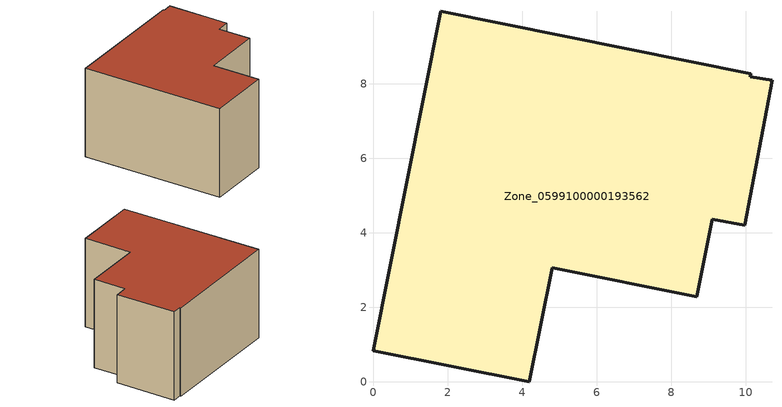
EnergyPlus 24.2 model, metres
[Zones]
Zone_0599100000193562
 floor ground (C_G): 0,0.83 1.81,9.95 10.14,8.28 10.12,8.19 10.71,8.09 9.97,4.21 9.1,4.37 8.68,2.28 4.8,3.06 4.19,0 z0
 wall outside (C_F): 1.81,9.95 0,0.83 4.19,0 4.8,3.06 8.68,2.28 9.1,4.37 9.97,4.21 10.71,8.09 10.12,8.19 10.14,8.28 1.81,9.95 z0:5.87
 roof outside (C_R): 9.97,4.21 10.71,8.09 10.12,8.19 10.14,8.28 1.81,9.95 0,0.83 4.19,0 4.8,3.06 8.68,2.28 9.1,4.37 z5.87
[BUILDING]
Pand.0599100000193562: North Axis=0; Terrain=City; Loads Convergence Tolerance Value=0.04; Temperature Convergence Tolerance Value=0.4; Solar Distribution=FullExterior; Maximum Number of Warmup Days=25; Minimum Number of Warmup Days=1
[Site:Location]
Rotterdam.The.Hague.AP_ZH_NLD Design_Conditions: Latitude=51.96; Longitude=4.45; Time Zone=1; Elevation=-4.5
[SITE:GROUNDTEMPERATURE:BUILDINGSURFACE]
18, 18, 18, 18, 18, 18, 18, 18, 18, 18, 18, 18
[MATERIAL] Thermal Absorptance=0.9; Solar Absorptance=0.7; Visible Absorptance=0.7
Name | Roughness | Thickness | Conductivity | Density | Specific Heat
G.TC.1946-1964 | MediumSmooth | 0.15 | 1 | 540 | 1210
F.TC.1946-1964 | Rough | 0.3 | 0.857143 | 1920 | 840
R.TC.1946-1964 | MediumRough | 0.2 | 0.235294 | 1500 | 1000
[CONSTRUCTION]
C_G: G.TC.1946-1964
C_F: F.TC.1946-1964
C_R: R.TC.1946-1964
[ZONE]
Zone_0599100000193562: Type=1; Multiplier=1; Ceiling Height=Autocalculate; Volume=Autocalculate; Floor Area=autocalculate; Part of Total Floor Area=Yes
[ZONEINFILTRATION:DESIGNFLOWRATE]
Infil_Zone_0599100000193562: Zone or ZoneList or Space or SpaceList=Zone_0599100000193562; Schedule=AlwaysOn; Design Flow Rate Calculation Method=Flow/Area; Flow Rate per Floor Area=0.003; Constant Term Coefficient=1; Temperature Term Coefficient=0; Velocity Term Coefficient=0; Velocity Squared Term Coefficient=0
[HVACTEMPLATE:ZONE:IDEALLOADSAIRSYSTEM]
Zone_0599100000193562: Maximum Heating Supply Air Temperature=50; Minimum Cooling Supply Air Temperature=13; Maximum Heating Supply Air Humidity Ratio=0.0156; Minimum Cooling Supply Air Humidity Ratio=0.0077; Heating Limit=NoLimit; Cooling Limit=NoLimit; Dehumidification Control Type=ConstantSensibleHeatRatio; Cooling Sensible Heat Ratio=0.7; Dehumidification Setpoint=60; Humidification Control Type=None; Humidification Setpoint=30; Outdoor Air Method=None; Outdoor Air Flow Rate per Person=0.00944; Outdoor Air Flow Rate per Zone Floor Area=0; Outdoor Air Flow Rate per Zone=0; Demand Controlled Ventilation Type=None; Outdoor Air Economizer Type=NoEconomizer; Heat Recovery Type=None; Sensible Heat Recovery Effectiveness=0.7; Latent Heat Recovery Effectiveness=0.65
[ZONECONTROL:THERMOSTAT]
ThermostatControl_Zone_0599100000193562: Zone or ZoneList=Zone_0599100000193562; Control Type Schedule=DualSetpointControlType; Control 1=Thermostat_Zone_0599100000193562; Temperature Difference Between Cutout And Setpoint=0
[THERMOSTATSETPOINT:DUALSETPOINT]
Thermostat_Zone_0599100000193562: Heating Setpoint Temperature Schedule=HeatingSetpoint_Zone_0599100000193562; Cooling Setpoint Temperature Schedule=CoolingSetpoint_Zone_0599100000193562
[SCHEDULE:COMPACT]
HeatingSetpoint_Zone_0599100000193562: Through: 12/31, For: AllDays, Until: 24:00, 21
CoolingSetpoint_Zone_0599100000193562: Through: 12/31, For: AllDays, Until: 24:00, 24
DualSetpointControlType: Through: 12/31, For: AllDays, Until: 24:00, 4
AlwaysOn: Through: 12/31, For: AllDays, Until: 24:00, 1
